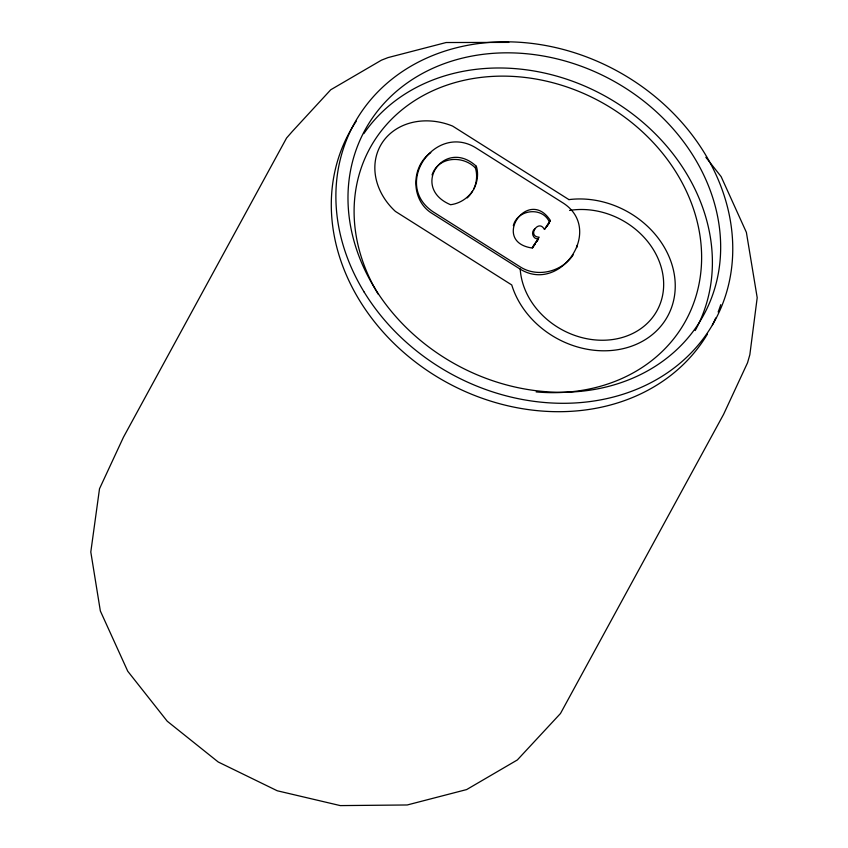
<?xml version="1.0" encoding="UTF-8"?>
<svg xmlns="http://www.w3.org/2000/svg" width="848" height="848" viewBox="0 0 848 848"><rect width="100%" height="100%" fill="white"/><g stroke="black" fill="none" stroke-linecap="round" stroke-linejoin="round"><path stroke-width="1.27" d="M576.746 247.616L577.255 245.199M473.725 189.062C476.809 182.532 477.498 174.921 475.431 167.989L476.353 166.293C444.522 136.973 409.457 187.429 450.595 204.728C459.383 203.594 467.502 198.538 472.463 191.203M513.326 225.653C517.386 209.308 542.678 206.244 549.451 222.197L550.373 220.501C528.039 186.147 490.377 241.744 531.961 247.987L539.19 237.196C526.587 236.592 538.681 218.424 544.374 229.458L550.373 220.501M432.045 174.964C438.215 156.392 462.881 155.004 475.431 167.989M532.491 247.51L538.268 238.882C532.841 239.422 530.456 231.737 534.918 228.833M544.787 229.161L548.794 223.194M532.449 248.082L535.342 243.758M536.795 241.585L538.247 239.422M546.96 226.437L549.133 223.183M573.195 254.877C562.012 271.72 537.738 277.9 520.386 266.993L432.999 211.746C392.041 184.207 435.151 122.695 475.834 147.828L563.22 203.075C604.539 229.766 559.871 294.754 519.464 268.678L432.077 213.431C410.633 200.467 410.686 166.706 430.795 152.608M467.237 197.913C475.463 189.952 479.809 177.476 476.353 166.293M508.821 42.4L446.133 42.527L388.002 57.6L381.452 60.166L330.741 89.771L292.2 131.578L286.571 138.023L123.448 437.229L99.513 488.745L90.8 551.984L100.35 610.984L127.751 671.234L167.226 721.213L218.222 761.992L277.243 790.771L340.292 805.6L407.22 804.975L466.633 789.573L517.344 759.956L560.475 713.507L723.609 414.312L747.533 362.785L749.844 354.729L757.2 297.712L746.378 232.341L721.129 176.617L705.843 157.262M569.58 210.431A74.327 62.476 28.6 0 1 661.8 269.452A74.327 62.476 28.6 0 1 602.006 340.249A74.327 62.476 28.6 0 1 520.206 268.901M707.391 334.133A205.47 172.716 28.6 0 1 437.367 377.01A205.47 172.716 28.6 0 1 356.213 121.243M720.758 304.665A205.47 172.716 28.6 0 1 718.161 311.99M715.691 318A205.47 172.716 28.6 0 1 712.373 325.06M363.834 133.634A192.941 162.18 28.6 0 1 611.079 99.523A192.941 162.18 28.6 0 1 695.19 330.55M378.208 294.182A179.914 151.23 28.6 0 1 464.821 80.136A179.914 151.23 28.6 0 1 697.83 224.317A179.914 151.23 28.6 0 1 536.137 391.903M568.934 199.619L452.588 126.066A62.445 52.491 28.6 0 0 382.416 142.443A62.445 52.491 28.6 0 0 395.401 211.406L511.747 284.949A86.316 72.546 28.6 0 0 614.832 350.129A86.316 72.546 28.6 0 0 672.019 264.788A86.316 72.546 28.6 0 0 568.934 199.619M364.184 292.104A205.47 172.716 28.6 0 0 707.847 332.257A205.47 172.716 28.6 0 0 530.933 43.301A205.47 172.716 28.6 0 0 364.184 292.104M374.562 287.864A192.941 162.18 28.6 0 0 697.268 325.568A192.941 162.18 28.6 0 0 531.134 54.23A192.941 162.18 28.6 0 0 374.562 287.864"/></g></svg>
